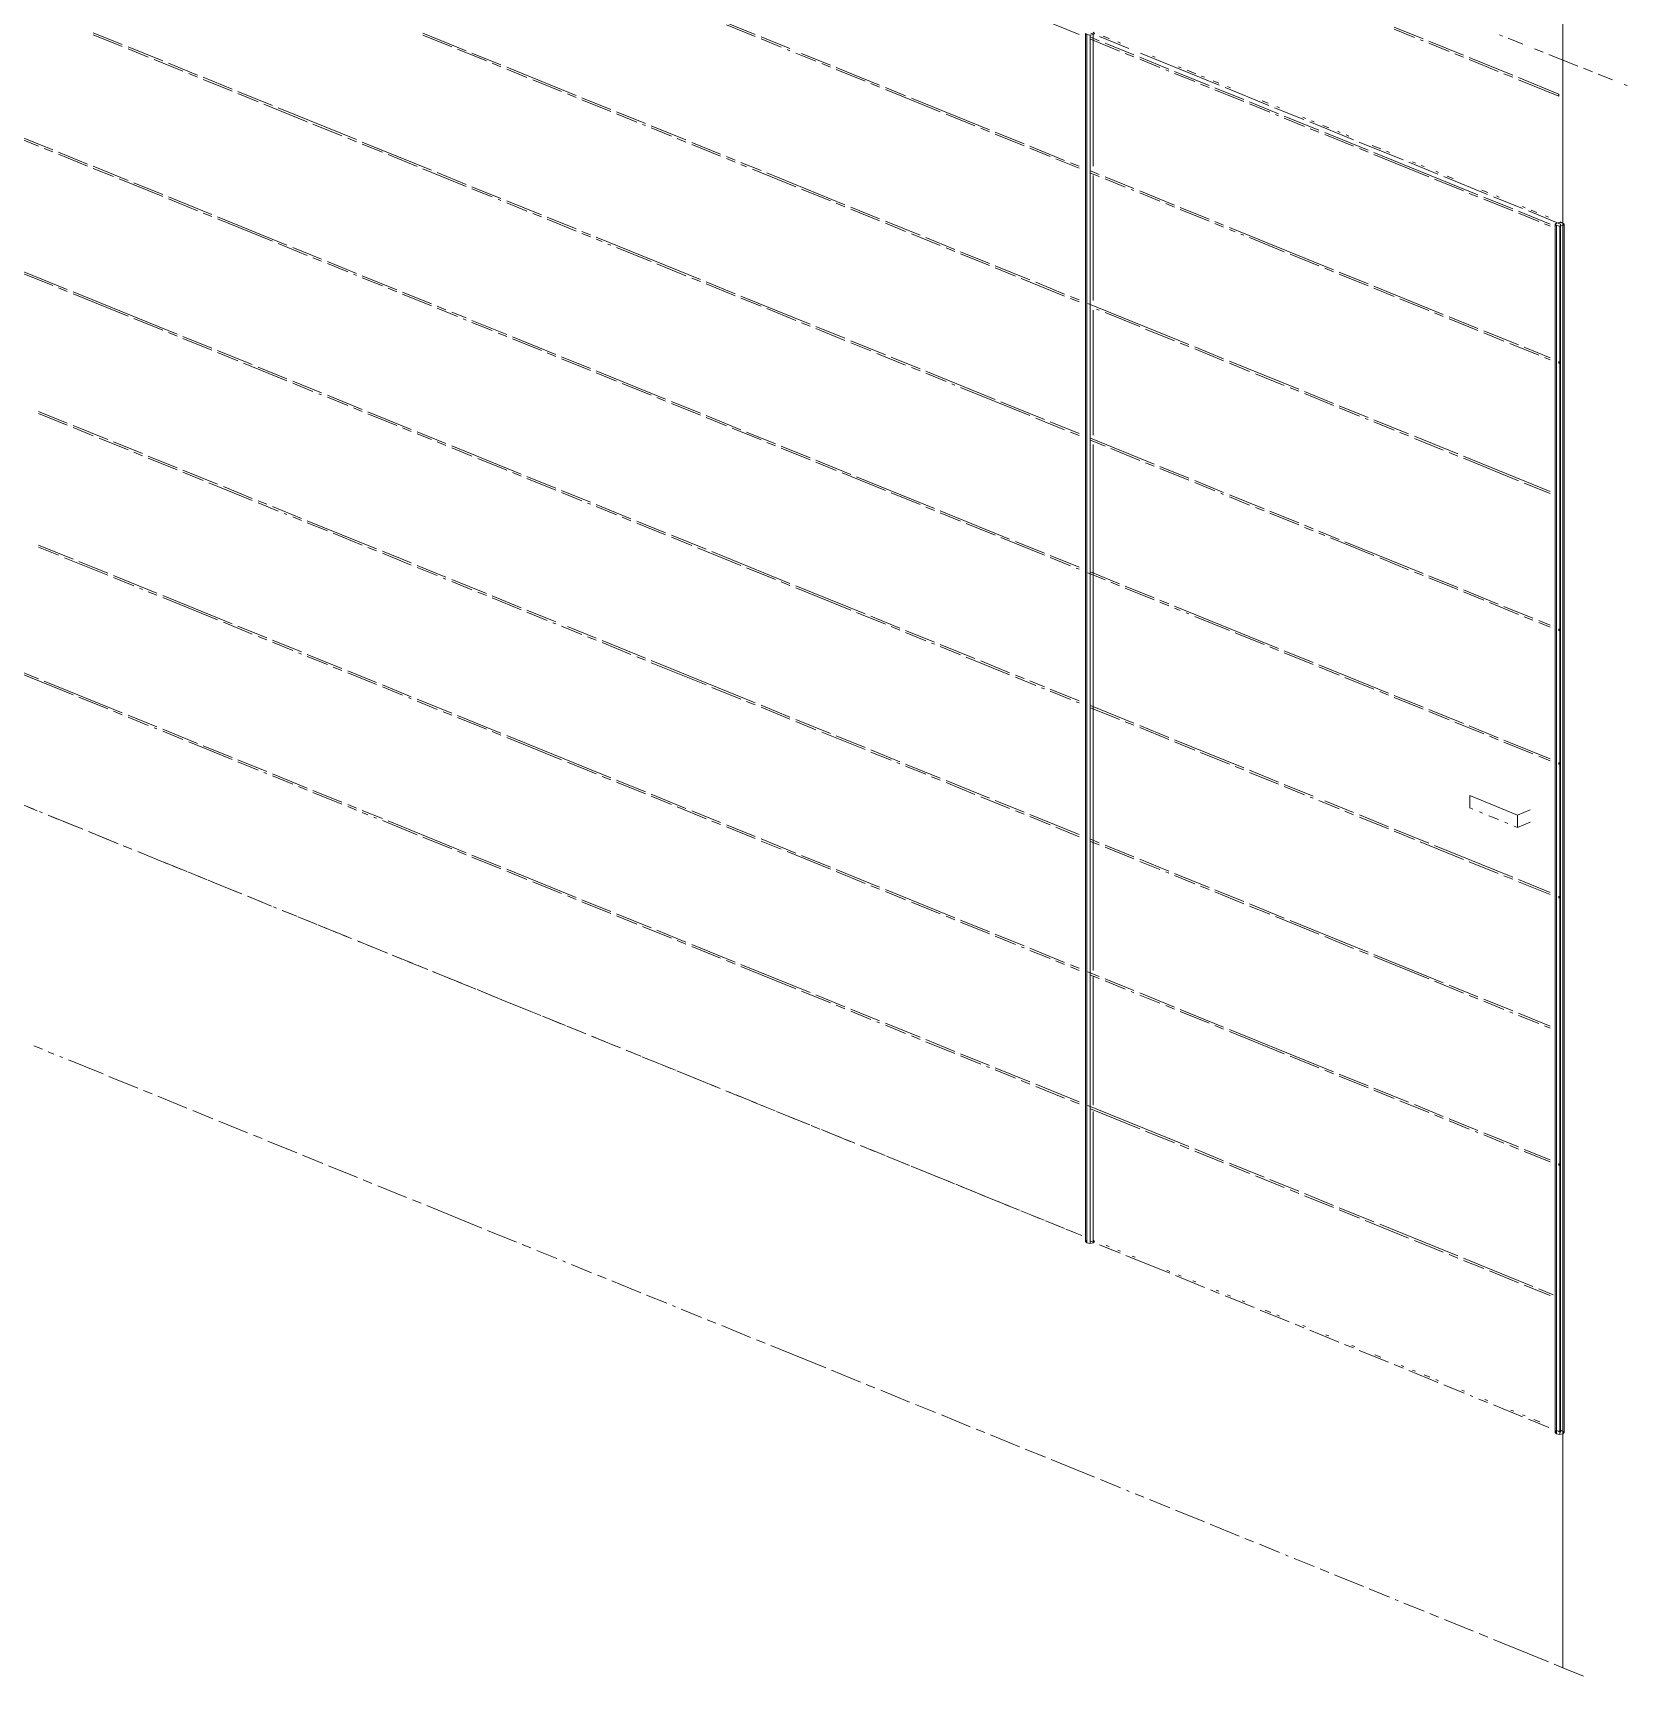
# Paper-space layout '01 Plan and 3D' of a CAD drawing. Header units: millimetres. Extents: x 5 to 415, y 7 to 290.
# Drawn here: x 224.9 to 258.75, y 43.42 to 78.32 of the extents above; entities that cross this region are included whole.
import ezdxf

# ---------------------------------------------------------------- set-up
doc = ezdxf.new("R2010")
doc.units = ezdxf.units.MM
doc.layers.add('GEOMETRY', color=7, linetype='Continuous')

# ---------------------------------------------------------------- blocks, each defined once
blk = doc.blocks.new('SHEET_01')
at = {"layer": 'GEOMETRY', "lineweight": 13}
for p, q in [((257.387, 82.11), (257.387, 74.282)), ((257.387, 43.601), (257.387, 79.85)), ((239.623, 78.534), (240.237, 78.284)), ((247.113, 78.283), (246.069, 78.707)), ((226.18, 78.324), (226.794, 78.075)), ((226.794, 78.031), (226.18, 78.281)), ((233.178, 78.317), (234.099, 77.942)), ((233.792, 78.023), (233.178, 78.273)), ((240.237, 78.24), (239.623, 78.49)), ((240.36, 78.234), (240.974, 77.985)), ((240.79, 78.016), (240.36, 78.191)), ((247.252, 52.652), (247.252, 78.31)), ((247.28, 78.283), (247.252, 78.31)), ((247.347, 78.271), (247.28, 78.283)), ((247.28, 78.283), (247.28, 52.625)), ((247.415, 78.283), (247.347, 78.271)), ((247.347, 52.613), (247.347, 78.271)), ((247.358, 78.227), (247.542, 78.152)), ((247.972, 77.933), (247.358, 78.183)), ((247.364, 78.317), (247.426, 78.292)), ((247.415, 78.338), (247.443, 78.31)), ((247.443, 78.31), (247.415, 78.283)), ((247.415, 75.491), (247.415, 78.283)), ((247.55, 78.242), (248.169, 77.99)), ((247.75, 78.202), (247.627, 78.252)), ((253.804, 78.444), (254.418, 78.194)), ((254.233, 78.225), (253.804, 78.4)), ((254.418, 78.15), (254.356, 78.175)), ((256.105, 78.253), (256.043, 78.277)), ((256.536, 78.081), (256.228, 78.204)), ((226.917, 78.025), (227.653, 77.725)), ((227.346, 77.806), (226.917, 77.981)), ((234.528, 77.724), (233.915, 77.973)), ((234.221, 77.892), (234.835, 77.643)), ((240.974, 77.941), (240.913, 77.966)), ((241.526, 77.716), (241.097, 77.891)), ((241.22, 77.885), (241.833, 77.635)), ((247.665, 78.102), (248.279, 77.852)), ((247.995, 78.102), (247.934, 78.127)), ((248.279, 77.808), (248.095, 77.883)), ((248.417, 77.889), (250.09, 77.209)), ((248.732, 77.802), (248.67, 77.827)), ((254.54, 78.144), (255.277, 77.845)), ((254.97, 77.926), (254.54, 78.1)), ((255.277, 77.801), (255.093, 77.876)), ((256.967, 77.91), (256.782, 77.983)), ((257.705, 77.616), (257.09, 77.861)), ((228.083, 77.507), (227.469, 77.756)), ((227.776, 77.675), (228.39, 77.425)), ((234.835, 77.599), (234.651, 77.674)), ((234.958, 77.593), (236.431, 76.993)), ((235.388, 77.374), (234.958, 77.549)), ((241.833, 77.591), (241.649, 77.666)), ((241.956, 77.585), (242.877, 77.211)), ((242.57, 77.292), (241.956, 77.541)), ((248.402, 77.802), (249.016, 77.552)), ((248.831, 77.584), (248.402, 77.758)), ((249.016, 77.509), (248.954, 77.534)), ((249.138, 77.503), (249.875, 77.203)), ((249.284, 77.577), (249.223, 77.602)), ((249.591, 77.453), (249.407, 77.528)), ((255.4, 77.795), (256.321, 77.42)), ((256.014, 77.501), (255.4, 77.751)), ((258.013, 77.493), (257.828, 77.567)), ((228.39, 77.382), (228.206, 77.457)), ((228.513, 77.376), (229.126, 77.126)), ((229.126, 77.082), (228.513, 77.332)), ((236.124, 77.075), (235.511, 77.324)), ((242.877, 77.167), (242.693, 77.242)), ((243, 77.161), (243.429, 76.986)), ((249.568, 77.284), (249.138, 77.459)), ((249.875, 77.159), (249.691, 77.234)), ((249.775, 77.378), (249.714, 77.403)), ((250.082, 77.253), (249.959, 77.303)), ((249.998, 77.153), (250.612, 76.903)), ((250.213, 77.158), (251.143, 76.78)), ((250.328, 77.153), (250.266, 77.178)), ((256.321, 77.376), (256.136, 77.451)), ((256.443, 77.37), (257.303, 77.021)), ((257.303, 76.977), (256.443, 77.326)), ((258.444, 77.322), (258.136, 77.444)), ((258.751, 77.199), (258.69, 77.224)), ((229.249, 77.076), (229.986, 76.776)), ((229.679, 76.857), (229.249, 77.032)), ((230.722, 76.433), (229.802, 76.808)), ((236.431, 76.95), (236.247, 77.025)), ((236.554, 76.943), (237.168, 76.694)), ((237.168, 76.65), (236.554, 76.9)), ((244.166, 76.643), (243, 77.117)), ((243.552, 76.936), (245.21, 76.262)), ((250.612, 76.86), (249.998, 77.109)), ((250.734, 76.853), (251.348, 76.604)), ((251.164, 76.635), (250.734, 76.81)), ((251.126, 76.828), (251.003, 76.878)), ((257.303, 77.021), (257.303, 76.977)), ((230.109, 76.726), (231.766, 76.052)), ((237.291, 76.644), (237.905, 76.394)), ((237.72, 76.425), (237.291, 76.6)), ((244.903, 76.343), (244.289, 76.593)), ((251.266, 76.73), (251.886, 76.478)), ((251.348, 76.56), (251.287, 76.585)), ((251.371, 76.729), (251.31, 76.754)), ((251.471, 76.554), (252.208, 76.254)), ((251.901, 76.335), (251.471, 76.51)), ((251.924, 76.504), (251.862, 76.529)), ((252.01, 76.428), (252.939, 76.05)), ((252.108, 76.429), (252.047, 76.454)), ((224.584, 76.135), (225.32, 75.835)), ((225.014, 75.916), (224.584, 76.091)), ((231.459, 76.133), (230.845, 76.383)), ((231.766, 76.009), (231.582, 76.083)), ((237.905, 76.35), (237.843, 76.375)), ((238.027, 76.344), (238.764, 76.045)), ((238.457, 76.126), (238.027, 76.301)), ((245.21, 76.218), (245.025, 76.293)), ((245.332, 76.212), (245.946, 75.962)), ((245.946, 75.918), (245.332, 76.168)), ((252.208, 76.21), (252.024, 76.285)), ((252.415, 76.304), (252.292, 76.354)), ((252.33, 76.204), (253.251, 75.83)), ((252.944, 75.911), (252.33, 76.161)), ((252.66, 76.204), (252.599, 76.229)), ((252.845, 76.129), (252.783, 76.154)), ((225.32, 75.791), (225.136, 75.866)), ((225.443, 75.785), (226.057, 75.535)), ((226.057, 75.492), (225.443, 75.741)), ((231.889, 76.002), (233.362, 75.403)), ((232.318, 75.784), (231.889, 75.959)), ((233.055, 75.484), (232.441, 75.734)), ((238.764, 76.001), (238.58, 76.076)), ((238.887, 75.995), (239.501, 75.745)), ((239.501, 75.701), (238.887, 75.951)), ((246.069, 75.912), (246.806, 75.613)), ((246.499, 75.694), (246.069, 75.869)), ((253.063, 75.999), (253.992, 75.621)), ((253.251, 75.786), (253.067, 75.861)), ((253.52, 75.855), (253.336, 75.93)), ((253.374, 75.78), (255.584, 74.881)), ((254.54, 75.262), (253.374, 75.736)), ((253.704, 75.78), (253.643, 75.805)), ((226.18, 75.486), (226.917, 75.186)), ((226.61, 75.267), (226.18, 75.442)), ((234.099, 75.06), (233.178, 75.434)), ((239.623, 75.695), (239.808, 75.62)), ((239.808, 75.576), (239.623, 75.651)), ((239.93, 75.57), (240.36, 75.395)), ((240.053, 75.477), (239.93, 75.527)), ((241.097, 75.052), (240.176, 75.427)), ((247.113, 75.444), (246.622, 75.644)), ((246.928, 75.563), (247.113, 75.488)), ((247.358, 75.388), (247.542, 75.313)), ((254.116, 75.571), (254.735, 75.319)), ((254.257, 75.555), (254.195, 75.58)), ((254.441, 75.48), (254.379, 75.505)), ((254.748, 75.355), (254.686, 75.38)), ((227.653, 74.843), (226.732, 75.217)), ((227.039, 75.136), (227.653, 74.886)), ((233.485, 75.353), (234.099, 75.103)), ((234.221, 75.053), (234.835, 74.804)), ((240.483, 75.346), (242.14, 74.671)), ((247.542, 75.269), (247.358, 75.344)), ((247.415, 72.633), (247.415, 75.292)), ((247.665, 75.263), (248.279, 75.013)), ((248.095, 75.045), (247.665, 75.219)), ((255.277, 74.962), (254.663, 75.212)), ((254.859, 75.269), (255.788, 74.891)), ((255.055, 75.23), (254.932, 75.28)), ((227.776, 74.836), (228.697, 74.462)), ((228.39, 74.543), (227.776, 74.793)), ((234.651, 74.835), (234.221, 75.01)), ((234.835, 74.76), (234.774, 74.785)), ((234.958, 74.754), (235.695, 74.454)), ((235.388, 74.535), (234.958, 74.71)), ((241.833, 74.753), (241.22, 75.002)), ((242.14, 74.628), (241.956, 74.703)), ((248.279, 74.97), (248.218, 74.995)), ((248.402, 74.963), (249.138, 74.664)), ((248.831, 74.745), (248.402, 74.92)), ((249.138, 74.62), (248.954, 74.695)), ((255.584, 74.837), (255.4, 74.912)), ((255.791, 74.931), (255.668, 74.981)), ((255.707, 74.831), (256.321, 74.581)), ((256.321, 74.538), (255.707, 74.787)), ((255.912, 74.84), (256.531, 74.589)), ((256.037, 74.831), (255.975, 74.856)), ((228.697, 74.418), (228.513, 74.493)), ((228.819, 74.412), (230.293, 73.813)), ((229.986, 73.894), (228.819, 74.368)), ((235.695, 74.411), (235.511, 74.485)), ((235.818, 74.404), (236.431, 74.155)), ((236.431, 74.111), (235.818, 74.361)), ((242.263, 74.621), (242.877, 74.372)), ((242.877, 74.328), (242.263, 74.578)), ((249.261, 74.614), (249.875, 74.364)), ((249.875, 74.32), (249.261, 74.57)), ((256.443, 74.531), (257.119, 74.257)), ((256.873, 74.313), (256.443, 74.488)), ((256.589, 74.606), (256.528, 74.631)), ((256.655, 74.538), (257.337, 74.261)), ((256.835, 74.506), (256.712, 74.556)), ((257.08, 74.407), (257.019, 74.431)), ((236.554, 74.105), (236.738, 74.03)), ((236.738, 73.986), (236.554, 74.061)), ((243, 74.322), (243.736, 74.022)), ((243.429, 74.103), (243, 74.278)), ((244.166, 73.804), (243.552, 74.053)), ((249.998, 74.314), (250.182, 74.239)), ((250.182, 74.196), (249.998, 74.271)), ((250.305, 74.189), (252.515, 73.291)), ((250.427, 74.096), (250.305, 74.146)), ((250.612, 74.021), (250.55, 74.046)), ((257.119, 74.213), (256.996, 74.263)), ((257.224, 74.254), (257.252, 74.282)), ((257.224, 48.596), (257.224, 74.254)), ((257.252, 74.227), (257.224, 74.254)), ((257.252, 74.282), (257.32, 74.293)), ((257.32, 74.215), (257.252, 74.227)), ((257.252, 74.227), (257.252, 48.569)), ((257.32, 74.293), (257.387, 74.282)), ((257.387, 74.227), (257.32, 74.215)), ((257.32, 48.557), (257.32, 74.215)), ((257.387, 74.282), (257.326, 74.307)), ((257.337, 74.261), (257.337, 48.603)), ((257.387, 48.624), (257.387, 74.282)), ((257.387, 74.282), (257.415, 74.254)), ((257.415, 74.254), (257.387, 74.227)), ((257.387, 48.569), (257.387, 74.227)), ((257.415, 48.596), (257.415, 74.254)), ((230.722, 73.594), (230.109, 73.844)), ((230.416, 73.763), (231.029, 73.513)), ((236.861, 73.98), (239.071, 73.081)), ((236.984, 73.886), (236.861, 73.936)), ((237.168, 73.811), (237.107, 73.836)), ((238.027, 73.462), (237.291, 73.761)), ((243.859, 73.972), (244.473, 73.723)), ((244.473, 73.679), (244.289, 73.754)), ((244.596, 73.673), (245.21, 73.423)), ((251.471, 73.671), (250.734, 73.971)), ((231.029, 73.469), (230.845, 73.544)), ((231.152, 73.463), (231.766, 73.213)), ((231.582, 73.245), (231.152, 73.419)), ((238.764, 73.162), (238.15, 73.412)), ((245.21, 73.379), (244.596, 73.629)), ((245.332, 73.373), (246.069, 73.073)), ((245.762, 73.155), (245.332, 73.329)), ((252.208, 73.372), (251.594, 73.621)), ((252.515, 73.247), (252.33, 73.322)), ((224.707, 73.246), (225.627, 72.871)), ((225.32, 72.953), (224.707, 73.202)), ((231.766, 73.17), (231.705, 73.195)), ((231.889, 73.163), (232.625, 72.864)), ((232.318, 72.945), (231.889, 73.12)), ((239.071, 73.037), (238.887, 73.112)), ((239.194, 73.031), (239.808, 72.781)), ((239.808, 72.738), (239.194, 72.987)), ((246.806, 72.73), (245.885, 73.105)), ((246.192, 73.023), (246.806, 72.774)), ((252.637, 73.241), (253.251, 72.991)), ((253.251, 72.947), (252.637, 73.197)), ((253.374, 72.941), (254.847, 72.342)), ((225.627, 72.828), (225.443, 72.903)), ((225.75, 72.822), (227.96, 71.923)), ((226.917, 72.303), (225.75, 72.778)), ((232.625, 72.82), (232.441, 72.895)), ((232.748, 72.814), (233.362, 72.564)), ((233.362, 72.521), (232.748, 72.77)), ((239.93, 72.731), (241.404, 72.132)), ((240.36, 72.513), (239.93, 72.688)), ((246.928, 72.724), (247.113, 72.649)), ((247.113, 72.605), (246.928, 72.68)), ((253.804, 72.723), (253.374, 72.897)), ((254.54, 72.423), (253.926, 72.673)), ((227.653, 72.004), (227.039, 72.254)), ((233.485, 72.514), (233.669, 72.439)), ((233.915, 72.296), (233.485, 72.471)), ((233.792, 72.389), (234.099, 72.265)), ((234.099, 72.221), (234.037, 72.246)), ((241.097, 72.213), (240.483, 72.463)), ((247.297, 72.574), (249.445, 71.7)), ((247.415, 69.774), (247.415, 72.433)), ((247.542, 72.431), (247.481, 72.455)), ((248.402, 72.081), (247.665, 72.381)), ((254.847, 72.298), (254.663, 72.373)), ((254.97, 72.292), (255.584, 72.042)), ((255.584, 71.998), (254.97, 72.248)), ((227.96, 71.879), (227.776, 71.954)), ((234.221, 72.215), (234.958, 71.915)), ((234.651, 71.996), (234.221, 72.171)), ((234.958, 71.871), (234.774, 71.946)), ((241.404, 72.089), (241.22, 72.163)), ((241.526, 72.082), (242.14, 71.833)), ((242.14, 71.789), (241.526, 72.039)), ((249.138, 71.781), (248.524, 72.031)), ((255.707, 71.992), (256.443, 71.693)), ((256.136, 71.774), (255.707, 71.949)), ((228.083, 71.873), (228.697, 71.623)), ((228.697, 71.579), (228.083, 71.829)), ((228.819, 71.573), (229.556, 71.274)), ((235.081, 71.865), (236.002, 71.491)), ((235.695, 71.572), (235.081, 71.821)), ((242.263, 71.783), (243, 71.483)), ((242.693, 71.564), (242.263, 71.739)), ((249.445, 71.656), (249.261, 71.731)), ((249.568, 71.65), (250.182, 71.401)), ((250.182, 71.357), (249.568, 71.607)), ((256.873, 71.474), (256.259, 71.724)), ((256.566, 71.643), (257.119, 71.418)), ((229.249, 71.355), (228.819, 71.529)), ((230.293, 70.93), (229.372, 71.305)), ((229.679, 71.224), (230.293, 70.974)), ((236.002, 71.447), (235.818, 71.522)), ((236.124, 71.441), (236.738, 71.191)), ((236.738, 71.147), (236.124, 71.397)), ((243.429, 71.265), (242.816, 71.514)), ((243.122, 71.433), (243.736, 71.183)), ((243.736, 71.14), (243.552, 71.215)), ((250.305, 71.351), (251.778, 70.751)), ((250.734, 71.132), (250.305, 71.307)), ((257.119, 71.374), (256.996, 71.424)), ((257.303, 71.343), (257.303, 71.299)), ((230.416, 70.924), (231.029, 70.674)), ((230.845, 70.706), (230.416, 70.88)), ((236.861, 71.141), (238.334, 70.542)), ((237.291, 70.923), (236.861, 71.097)), ((238.027, 70.623), (237.414, 70.873)), ((243.859, 71.133), (245.332, 70.534)), ((244.289, 70.915), (243.859, 71.09)), ((244.473, 70.84), (244.412, 70.865)), ((251.471, 70.833), (250.857, 71.082)), ((231.029, 70.631), (230.968, 70.656)), ((231.152, 70.624), (231.889, 70.325)), ((231.582, 70.406), (231.152, 70.581)), ((238.334, 70.498), (238.15, 70.573)), ((246.069, 70.191), (244.596, 70.79)), ((251.778, 70.708), (251.594, 70.783)), ((251.901, 70.701), (252.515, 70.452)), ((252.515, 70.408), (251.901, 70.658)), ((225.014, 70.282), (225.627, 70.033)), ((225.627, 69.989), (225.014, 70.239)), ((231.889, 70.281), (231.705, 70.356)), ((232.012, 70.275), (232.932, 69.9)), ((232.625, 69.981), (232.012, 70.231)), ((238.457, 70.492), (239.071, 70.242)), ((239.071, 70.199), (238.457, 70.448)), ((239.194, 70.192), (239.93, 69.893)), ((239.623, 69.974), (239.194, 70.149)), ((245.455, 70.484), (246.376, 70.11)), ((252.637, 70.402), (253.251, 70.152)), ((253.067, 70.183), (252.637, 70.358)), ((225.75, 69.983), (226.487, 69.683)), ((226.18, 69.764), (225.75, 69.939)), ((232.932, 69.857), (232.748, 69.931)), ((233.055, 69.85), (233.669, 69.601)), ((233.362, 69.682), (233.055, 69.807)), ((240.36, 69.674), (239.746, 69.924)), ((240.053, 69.843), (240.667, 69.593)), ((246.806, 69.891), (246.192, 70.141)), ((246.499, 70.06), (247.113, 69.81)), ((247.113, 69.767), (246.928, 69.841)), ((253.251, 70.108), (253.19, 70.133)), ((253.374, 70.102), (254.111, 69.803)), ((253.804, 69.884), (253.374, 70.059)), ((254.111, 69.759), (253.926, 69.834)), ((226.917, 69.465), (226.303, 69.714)), ((226.61, 69.633), (227.223, 69.384)), ((233.669, 69.557), (233.485, 69.632)), ((233.792, 69.551), (235.265, 68.951)), ((234.221, 69.332), (233.792, 69.507)), ((240.667, 69.549), (240.483, 69.624)), ((240.79, 69.543), (241.404, 69.293)), ((241.404, 69.25), (240.79, 69.499)), ((247.358, 69.71), (248.709, 69.161)), ((247.665, 69.542), (247.358, 69.667)), ((247.415, 58.408), (247.415, 69.575)), ((248.402, 69.242), (247.788, 69.492)), ((254.233, 69.753), (255.154, 69.378)), ((254.847, 69.459), (254.233, 69.709)), ((227.223, 69.34), (227.039, 69.415)), ((227.346, 69.334), (227.96, 69.084)), ((227.96, 69.04), (227.346, 69.29)), ((234.958, 69.033), (234.344, 69.282)), ((241.526, 69.244), (242.263, 68.944)), ((241.956, 69.025), (241.526, 69.2)), ((248.709, 69.117), (248.524, 69.192)), ((248.831, 69.111), (249.445, 68.861)), ((255.154, 69.334), (254.97, 69.409)), ((255.277, 69.328), (257.119, 68.579)), ((256.443, 68.81), (255.277, 69.285)), ((228.083, 69.034), (228.819, 68.734)), ((228.513, 68.816), (228.083, 68.99)), ((229.556, 68.391), (228.635, 68.766)), ((235.265, 68.908), (235.081, 68.983)), ((235.388, 68.902), (236.002, 68.652)), ((236.002, 68.608), (235.388, 68.858)), ((243, 68.601), (242.079, 68.975)), ((242.386, 68.894), (244.043, 68.22)), ((249.445, 68.818), (248.831, 69.067)), ((249.568, 68.811), (250.182, 68.562)), ((249.998, 68.593), (249.568, 68.768)), ((257.119, 68.535), (256.566, 68.76)), ((228.942, 68.684), (229.556, 68.435)), ((236.124, 68.602), (236.738, 68.352)), ((236.554, 68.383), (236.124, 68.558)), ((243.736, 68.301), (243.122, 68.551)), ((250.182, 68.518), (250.121, 68.543)), ((250.305, 68.512), (251.041, 68.212)), ((250.734, 68.293), (250.305, 68.468)), ((229.679, 68.385), (229.863, 68.31)), ((230.109, 68.166), (229.679, 68.341)), ((229.986, 68.26), (230.6, 68.01)), ((230.293, 68.091), (230.231, 68.116)), ((236.738, 68.309), (236.677, 68.334)), ((236.861, 68.302), (237.598, 68.003)), ((237.291, 68.084), (236.861, 68.259)), ((244.043, 68.176), (243.859, 68.251)), ((244.166, 68.17), (245.639, 67.571)), ((244.596, 67.951), (244.166, 68.126)), ((251.041, 68.169), (250.857, 68.243)), ((251.164, 68.162), (251.778, 67.913)), ((251.778, 67.869), (251.164, 68.119)), ((230.6, 67.967), (230.416, 68.042)), ((230.722, 67.96), (232.196, 67.361)), ((231.152, 67.742), (230.722, 67.917)), ((237.598, 67.959), (237.414, 68.034)), ((237.72, 67.953), (238.334, 67.703)), ((238.334, 67.659), (237.72, 67.909)), ((245.332, 67.652), (244.719, 67.901)), ((251.901, 67.863), (252.085, 67.788)), ((252.085, 67.744), (251.901, 67.819)), ((252.208, 67.738), (252.637, 67.563)), ((225.014, 67.444), (225.75, 67.144)), ((225.443, 67.225), (225.014, 67.4)), ((231.889, 67.442), (231.275, 67.692)), ((232.196, 67.317), (232.012, 67.392)), ((238.457, 67.653), (239.194, 67.354)), ((238.887, 67.435), (238.457, 67.609)), ((239.93, 67.01), (239.01, 67.385)), ((246.376, 67.227), (245.455, 67.602)), ((245.762, 67.521), (246.376, 67.271)), ((252.33, 67.644), (252.208, 67.694)), ((253.374, 67.22), (252.453, 67.594)), ((252.76, 67.513), (254.418, 66.839)), ((226.487, 66.801), (225.566, 67.175)), ((225.873, 67.094), (226.487, 66.844)), ((232.318, 67.311), (232.932, 67.062)), ((232.932, 67.018), (232.318, 67.268)), ((233.055, 67.012), (233.669, 66.762)), ((239.317, 67.304), (240.974, 66.629)), ((246.499, 67.221), (247.113, 66.971)), ((246.928, 67.003), (246.499, 67.177)), ((254.111, 66.92), (253.497, 67.17)), ((226.61, 66.794), (227.53, 66.42)), ((227.039, 66.576), (226.61, 66.751)), ((233.485, 66.793), (233.055, 66.968)), ((233.669, 66.718), (233.608, 66.743)), ((233.792, 66.712), (234.528, 66.412)), ((234.221, 66.493), (233.792, 66.668)), ((240.667, 66.711), (240.053, 66.96)), ((240.974, 66.586), (240.79, 66.661)), ((247.113, 66.928), (247.051, 66.953)), ((247.665, 66.703), (247.297, 66.853)), ((247.358, 66.872), (247.972, 66.622)), ((254.418, 66.795), (254.233, 66.87)), ((254.54, 66.789), (255.154, 66.539)), ((255.154, 66.496), (254.54, 66.745)), ((227.223, 66.501), (227.162, 66.526)), ((227.53, 66.376), (227.346, 66.451)), ((227.653, 66.37), (229.126, 65.771)), ((228.819, 65.852), (227.653, 66.326)), ((234.528, 66.369), (234.344, 66.444)), ((234.651, 66.362), (235.265, 66.113)), ((235.265, 66.069), (234.651, 66.319)), ((241.097, 66.58), (242.57, 65.98)), ((242.263, 66.061), (241.097, 66.536)), ((247.972, 66.578), (247.788, 66.653)), ((248.095, 66.572), (248.709, 66.322)), ((248.709, 66.279), (248.095, 66.528)), ((255.277, 66.489), (256.014, 66.19)), ((255.707, 66.271), (255.277, 66.446)), ((235.388, 66.063), (236.002, 65.813)), ((235.818, 65.844), (235.388, 66.019)), ((243, 65.762), (242.386, 66.012)), ((248.831, 66.272), (249.016, 66.197)), ((249.016, 66.154), (248.831, 66.229)), ((249.138, 66.147), (251.348, 65.249)), ((249.261, 66.054), (249.138, 66.104)), ((249.445, 65.979), (249.384, 66.004)), ((256.443, 65.971), (255.829, 66.221)), ((256.136, 66.14), (256.75, 65.89)), ((229.556, 65.552), (228.942, 65.802)), ((229.249, 65.721), (229.863, 65.471)), ((236.002, 65.769), (235.94, 65.794)), ((236.554, 65.545), (236.124, 65.719)), ((236.247, 65.713), (236.861, 65.464)), ((242.693, 65.93), (243.307, 65.681)), ((243.307, 65.637), (243.122, 65.712)), ((243.429, 65.631), (244.043, 65.381)), ((250.305, 65.629), (249.568, 65.929)), ((256.75, 65.847), (256.566, 65.921)), ((256.873, 65.84), (257.119, 65.74)), ((257.119, 65.697), (256.873, 65.797)), ((257.303, 65.665), (257.303, 65.622)), ((229.863, 65.427), (229.679, 65.502)), ((229.986, 65.421), (230.6, 65.172)), ((230.416, 65.203), (229.986, 65.378)), ((236.861, 65.42), (236.677, 65.495)), ((236.984, 65.414), (237.905, 65.039)), ((237.598, 65.12), (236.984, 65.37)), ((243.859, 65.412), (243.429, 65.587)), ((244.043, 65.337), (243.982, 65.362)), ((244.166, 65.331), (244.903, 65.031)), ((244.596, 65.113), (244.166, 65.287)), ((251.041, 65.33), (250.427, 65.579)), ((251.348, 65.205), (251.164, 65.28)), ((230.6, 65.128), (230.538, 65.153)), ((230.722, 65.122), (231.459, 64.822)), ((231.152, 64.903), (230.722, 65.078)), ((237.905, 64.995), (237.72, 65.07)), ((238.027, 64.989), (240.237, 64.09)), ((239.194, 64.471), (238.027, 64.945)), ((245.639, 64.688), (244.719, 65.063)), ((245.025, 64.982), (245.639, 64.732)), ((251.471, 65.199), (252.085, 64.949)), ((252.085, 64.905), (251.471, 65.155)), ((224.584, 64.78), (225.014, 64.605)), ((225.75, 64.262), (224.584, 64.736)), ((231.459, 64.778), (231.275, 64.853)), ((231.582, 64.772), (232.196, 64.522)), ((232.196, 64.479), (231.582, 64.728)), ((245.762, 64.682), (245.946, 64.607)), ((246.192, 64.463), (245.762, 64.638)), ((252.208, 64.899), (253.681, 64.3)), ((252.637, 64.681), (252.208, 64.855)), ((253.374, 64.381), (252.76, 64.631)), ((225.136, 64.555), (226.794, 63.881)), ((226.487, 63.962), (225.873, 64.212)), ((232.318, 64.472), (232.932, 64.223)), ((232.748, 64.254), (232.318, 64.429)), ((239.93, 64.171), (239.317, 64.421)), ((246.069, 64.557), (246.376, 64.432)), ((246.376, 64.389), (246.315, 64.414)), ((246.499, 64.382), (247.113, 64.133)), ((246.928, 64.164), (246.499, 64.339)), ((253.681, 64.256), (253.497, 64.331)), ((253.804, 64.25), (254.418, 64)), ((226.794, 63.837), (226.61, 63.912)), ((232.932, 64.179), (232.871, 64.204)), ((233.055, 64.173), (233.792, 63.873)), ((233.485, 63.954), (233.055, 64.129)), ((233.792, 63.83), (233.608, 63.904)), ((240.237, 64.047), (240.053, 64.122)), ((240.36, 64.04), (240.974, 63.791)), ((240.974, 63.747), (240.36, 63.997)), ((247.113, 64.089), (247.051, 64.114)), ((247.358, 64.033), (248.279, 63.658)), ((247.972, 63.739), (247.358, 63.989)), ((254.418, 63.957), (253.804, 64.206)), ((254.54, 63.95), (255.277, 63.651)), ((254.97, 63.732), (254.54, 63.907)), ((226.917, 63.831), (227.53, 63.581)), ((227.346, 63.612), (226.917, 63.787)), ((227.53, 63.537), (227.469, 63.562)), ((227.653, 63.531), (228.39, 63.232)), ((233.915, 63.823), (234.835, 63.449)), ((234.528, 63.53), (233.915, 63.78)), ((241.097, 63.741), (241.833, 63.441)), ((241.526, 63.522), (241.097, 63.697)), ((248.279, 63.615), (248.095, 63.689)), ((248.402, 63.608), (249.016, 63.359)), ((249.016, 63.315), (248.402, 63.565)), ((255.707, 63.432), (255.093, 63.682)), ((255.4, 63.601), (256.014, 63.351)), ((228.083, 63.313), (227.653, 63.488)), ((229.126, 62.888), (228.206, 63.263)), ((228.513, 63.182), (229.126, 62.932)), ((234.835, 63.405), (234.651, 63.48)), ((234.958, 63.399), (237.168, 62.5)), ((236.124, 62.881), (234.958, 63.355)), ((242.57, 63.098), (241.649, 63.472)), ((241.956, 63.391), (242.57, 63.142)), ((249.138, 63.309), (250.612, 62.709)), ((249.568, 63.09), (249.138, 63.265)), ((256.014, 63.307), (255.829, 63.382)), ((256.136, 63.301), (257.119, 62.902)), ((256.75, 63.008), (256.136, 63.257)), ((229.249, 62.882), (229.863, 62.632)), ((229.679, 62.664), (229.249, 62.838)), ((236.861, 62.581), (236.247, 62.831)), ((242.693, 63.092), (243.307, 62.842)), ((243.122, 62.873), (242.693, 63.048)), ((243.307, 62.798), (243.245, 62.823)), ((250.305, 62.791), (249.691, 63.04)), ((257.119, 62.858), (256.873, 62.958)), ((257.303, 62.827), (257.303, 62.783)), ((229.863, 62.589), (229.802, 62.614)), ((229.986, 62.582), (230.722, 62.283)), ((230.416, 62.364), (229.986, 62.539)), ((237.168, 62.456), (236.984, 62.531)), ((243.429, 62.792), (244.166, 62.492)), ((243.859, 62.574), (243.429, 62.748)), ((244.166, 62.449), (243.982, 62.524)), ((250.612, 62.666), (250.427, 62.741)), ((250.734, 62.66), (251.348, 62.41)), ((251.348, 62.366), (250.734, 62.616)), ((230.722, 62.239), (230.538, 62.314)), ((230.845, 62.233), (231.459, 61.983)), ((231.459, 61.94), (230.845, 62.189)), ((237.291, 62.45), (237.905, 62.2)), ((237.905, 62.157), (237.291, 62.406)), ((238.027, 62.15), (238.764, 61.851)), ((244.289, 62.442), (245.21, 62.068)), ((244.903, 62.149), (244.289, 62.399)), ((251.471, 62.36), (252.085, 62.11)), ((251.901, 62.141), (251.471, 62.316)), ((255.41, 62.121), (256.424, 61.709)), ((255.41, 61.859), (255.41, 62.121)), ((224.484, 62.006), (224.914, 61.832)), ((224.991, 61.8), (224.807, 61.875)), ((225.037, 61.782), (225.098, 61.757)), ((231.582, 61.933), (231.766, 61.858)), ((231.766, 61.815), (231.582, 61.89)), ((231.889, 61.808), (232.318, 61.634)), ((238.457, 61.932), (238.027, 62.107)), ((239.194, 61.632), (238.58, 61.882)), ((238.887, 61.801), (239.501, 61.551)), ((245.639, 61.849), (245.025, 62.099)), ((245.332, 62.018), (245.946, 61.768)), ((245.946, 61.725), (245.762, 61.8)), ((252.085, 62.067), (252.024, 62.092)), ((252.637, 61.842), (252.208, 62.017)), ((252.33, 62.01), (252.944, 61.761)), ((252.944, 61.717), (252.76, 61.792)), ((255.477, 61.832), (255.41, 61.859)), ((255.68, 61.749), (255.613, 61.777)), ((256.424, 61.709), (256.694, 61.819)), ((225.221, 61.707), (225.957, 61.407)), ((225.421, 61.625), (225.237, 61.7)), ((225.851, 61.451), (225.544, 61.575)), ((232.012, 61.715), (231.889, 61.765)), ((232.196, 61.64), (232.134, 61.665)), ((233.055, 61.29), (232.318, 61.59)), ((232.441, 61.584), (234.099, 60.91)), ((239.501, 61.507), (239.317, 61.582)), ((239.623, 61.501), (240.237, 61.252)), ((240.237, 61.208), (239.623, 61.458)), ((246.069, 61.718), (247.113, 61.294)), ((246.499, 61.5), (246.069, 61.675)), ((247.113, 61.25), (246.622, 61.45)), ((253.067, 61.711), (253.681, 61.461)), ((253.681, 61.417), (253.067, 61.667)), ((256.018, 61.612), (255.815, 61.694)), ((256.221, 61.529), (256.153, 61.557)), ((256.424, 61.447), (256.356, 61.474)), ((256.424, 61.709), (256.424, 61.447)), ((256.694, 61.557), (256.424, 61.447)), ((226.08, 61.357), (226.51, 61.183)), ((226.158, 61.326), (226.097, 61.351)), ((226.711, 61.101), (226.281, 61.276)), ((226.633, 61.133), (226.694, 61.108)), ((233.792, 60.991), (233.178, 61.24)), ((240.36, 61.202), (241.097, 60.902)), ((240.79, 60.983), (240.36, 61.158)), ((247.358, 61.194), (247.542, 61.119)), ((247.542, 61.075), (247.358, 61.15)), ((253.804, 61.411), (254.54, 61.112)), ((254.233, 61.193), (253.804, 61.367)), ((255.277, 60.768), (254.356, 61.143)), ((226.817, 61.058), (227.001, 60.983)), ((226.895, 61.026), (226.834, 61.051)), ((227.124, 60.933), (227.431, 60.808)), ((227.755, 60.676), (227.141, 60.926)), ((234.099, 60.866), (233.915, 60.941)), ((234.221, 60.86), (234.835, 60.61)), ((234.835, 60.566), (234.221, 60.816)), ((241.833, 60.559), (240.913, 60.933)), ((241.22, 60.852), (241.833, 60.602)), ((247.665, 61.069), (248.279, 60.819)), ((248.279, 60.776), (247.665, 61.025)), ((248.402, 60.77), (249.016, 60.52)), ((248.831, 60.551), (248.402, 60.726)), ((254.663, 61.062), (256.321, 60.387)), ((227.676, 60.708), (228.167, 60.508)), ((228.063, 60.551), (227.878, 60.626)), ((228.493, 60.376), (228.185, 60.501)), ((228.413, 60.409), (228.597, 60.334)), ((234.958, 60.56), (236.431, 59.961)), ((235.388, 60.342), (234.958, 60.516)), ((241.956, 60.552), (242.877, 60.178)), ((242.57, 60.259), (241.956, 60.509)), ((249.016, 60.476), (248.954, 60.501)), ((249.138, 60.47), (249.875, 60.17)), ((249.568, 60.251), (249.138, 60.426)), ((256.014, 60.469), (255.4, 60.718)), ((256.321, 60.344), (256.136, 60.419)), ((228.8, 60.251), (228.616, 60.326)), ((228.72, 60.284), (229.027, 60.159)), ((229.23, 60.076), (228.923, 60.201)), ((229.15, 60.109), (229.334, 60.034)), ((236.124, 60.042), (235.511, 60.292)), ((242.877, 60.134), (242.693, 60.209)), ((243, 60.128), (244.473, 59.529)), ((243.429, 59.91), (243, 60.084)), ((249.875, 60.127), (249.691, 60.202)), ((249.998, 60.12), (250.612, 59.871)), ((250.612, 59.827), (249.998, 60.077)), ((256.443, 60.338), (257.119, 60.063)), ((257.119, 60.019), (256.443, 60.294)), ((229.456, 59.984), (229.763, 59.859)), ((229.967, 59.776), (229.476, 59.976)), ((230.009, 59.759), (230.07, 59.734)), ((230.193, 59.684), (230.5, 59.56)), ((230.397, 59.601), (230.213, 59.676)), ((236.431, 59.917), (236.247, 59.992)), ((236.554, 59.911), (237.168, 59.661)), ((237.168, 59.617), (236.554, 59.867)), ((244.166, 59.61), (243.552, 59.86)), ((250.734, 59.821), (251.471, 59.521)), ((251.164, 59.602), (250.734, 59.777)), ((257.303, 59.988), (257.303, 59.944)), ((230.827, 59.426), (230.52, 59.551)), ((230.746, 59.46), (230.93, 59.385)), ((231.134, 59.302), (230.95, 59.377)), ((231.053, 59.335), (231.359, 59.21)), ((237.291, 59.611), (238.027, 59.312)), ((237.72, 59.393), (237.291, 59.568)), ((238.457, 59.093), (237.843, 59.343)), ((244.473, 59.485), (244.289, 59.56)), ((244.596, 59.479), (245.21, 59.229)), ((245.21, 59.185), (244.596, 59.435)), ((252.208, 59.178), (251.287, 59.552)), ((251.594, 59.471), (253.251, 58.797)), ((231.564, 59.127), (231.257, 59.252)), ((231.482, 59.16), (231.666, 59.085)), ((231.789, 59.035), (232.096, 58.91)), ((231.872, 59.002), (231.81, 59.027)), ((238.15, 59.262), (238.764, 59.012)), ((238.764, 58.968), (238.58, 59.043)), ((245.332, 59.179), (245.946, 58.93)), ((245.762, 58.961), (245.332, 59.136)), ((252.944, 58.878), (252.33, 59.128)), ((232.425, 58.777), (231.995, 58.952)), ((232.342, 58.811), (232.403, 58.786)), ((232.526, 58.736), (232.955, 58.561)), ((232.732, 58.652), (232.547, 58.727)), ((238.887, 58.962), (239.808, 58.588)), ((239.501, 58.669), (238.887, 58.918)), ((245.946, 58.886), (245.885, 58.911)), ((246.069, 58.88), (246.806, 58.58)), ((246.499, 58.661), (246.069, 58.836)), ((253.251, 58.753), (253.067, 58.828)), ((253.374, 58.747), (254.847, 58.148)), ((254.54, 58.229), (253.374, 58.703)), ((233.285, 58.427), (232.855, 58.602)), ((233.078, 58.511), (233.14, 58.486)), ((233.385, 58.386), (233.999, 58.136)), ((233.469, 58.352), (233.408, 58.377)), ((233.776, 58.227), (233.592, 58.302)), ((239.808, 58.544), (239.623, 58.619)), ((239.93, 58.538), (241.404, 57.938)), ((241.097, 58.02), (239.93, 58.494)), ((246.806, 58.536), (246.622, 58.611)), ((246.928, 58.53), (247.113, 58.455)), ((247.113, 58.411), (246.928, 58.486)), ((247.297, 58.38), (247.542, 58.28)), ((247.542, 58.237), (247.358, 58.312)), ((234.206, 58.052), (233.899, 58.177)), ((234.122, 58.086), (234.306, 58.012)), ((234.943, 57.752), (234.329, 58.002)), ((234.429, 57.962), (234.736, 57.837)), ((241.833, 57.72), (241.22, 57.97)), ((247.415, 55.549), (247.415, 58.275)), ((247.665, 58.23), (248.279, 57.981)), ((248.095, 58.012), (247.665, 58.187)), ((248.279, 57.937), (248.218, 57.962)), ((248.402, 57.931), (249.138, 57.631)), ((255.277, 57.929), (254.663, 58.179)), ((254.97, 58.098), (255.584, 57.848)), ((234.858, 57.787), (235.472, 57.537)), ((235.681, 57.452), (235.189, 57.652)), ((241.526, 57.888), (242.14, 57.639)), ((242.14, 57.595), (241.956, 57.67)), ((242.263, 57.589), (242.877, 57.339)), ((248.831, 57.712), (248.402, 57.887)), ((249.138, 57.587), (248.954, 57.662)), ((249.261, 57.581), (250.182, 57.207)), ((255.584, 57.805), (255.4, 57.88)), ((255.707, 57.798), (256.321, 57.549)), ((256.136, 57.58), (255.707, 57.755)), ((235.718, 57.437), (236.209, 57.238)), ((236.111, 57.278), (235.926, 57.352)), ((242.693, 57.37), (242.263, 57.545)), ((242.877, 57.295), (242.816, 57.32)), ((243, 57.289), (243.736, 56.99)), ((243.429, 57.071), (243, 57.246)), ((249.875, 57.288), (249.261, 57.538)), ((250.182, 57.163), (249.998, 57.238)), ((256.321, 57.505), (256.259, 57.53)), ((256.443, 57.499), (257.119, 57.224)), ((256.873, 57.28), (256.443, 57.455)), ((236.541, 57.103), (236.234, 57.228)), ((236.455, 57.138), (236.639, 57.063)), ((236.761, 57.013), (237.068, 56.888)), ((236.848, 56.978), (236.787, 57.003)), ((237.278, 56.803), (236.971, 56.928)), ((243.736, 56.946), (243.552, 57.021)), ((243.859, 56.94), (244.473, 56.69)), ((244.473, 56.646), (243.859, 56.896)), ((250.305, 57.157), (252.515, 56.258)), ((251.471, 56.639), (250.305, 57.113)), ((257.119, 57.18), (256.996, 57.23)), ((225.098, 56.734), (224.914, 56.809)), ((225.344, 56.634), (225.221, 56.684)), ((225.528, 56.56), (225.466, 56.585)), ((237.191, 56.838), (237.375, 56.763)), ((237.498, 56.713), (237.805, 56.588)), ((237.585, 56.678), (237.524, 56.703)), ((238.138, 56.453), (237.831, 56.578)), ((244.596, 56.64), (245.21, 56.39)), ((245.025, 56.422), (244.596, 56.596)), ((252.208, 56.339), (251.594, 56.589)), ((226.387, 56.21), (225.651, 56.51)), ((238.051, 56.489), (238.542, 56.289)), ((238.445, 56.328), (238.261, 56.403)), ((239.183, 56.028), (238.568, 56.278)), ((238.787, 56.189), (238.971, 56.114)), ((245.21, 56.347), (245.148, 56.372)), ((245.332, 56.34), (246.069, 56.041)), ((245.762, 56.122), (245.332, 56.297)), ((252.515, 56.214), (252.33, 56.289)), ((252.637, 56.208), (253.251, 55.958)), ((227.124, 55.91), (226.51, 56.16)), ((227.431, 55.786), (227.247, 55.86)), ((239.094, 56.064), (239.401, 55.939)), ((239.49, 55.903), (239.305, 55.978)), ((239.92, 55.728), (239.613, 55.853)), ((239.647, 55.839), (239.708, 55.814)), ((246.069, 55.997), (245.885, 56.072)), ((246.192, 55.991), (247.113, 55.616)), ((246.806, 55.698), (246.192, 55.947)), ((253.251, 55.915), (252.637, 56.164)), ((253.374, 55.908), (254.111, 55.609)), ((253.804, 55.69), (253.374, 55.865)), ((228.167, 55.486), (227.553, 55.736)), ((239.831, 55.764), (240.26, 55.59)), ((240.657, 55.428), (240.166, 55.628)), ((240.383, 55.54), (240.445, 55.515)), ((247.113, 55.573), (246.928, 55.648)), ((247.297, 55.541), (249.445, 54.668)), ((254.54, 55.39), (253.926, 55.64)), ((254.233, 55.559), (254.847, 55.309)), ((228.72, 55.261), (228.29, 55.436)), ((229.456, 54.962), (228.843, 55.211)), ((240.69, 55.415), (241.304, 55.165)), ((241.087, 55.253), (240.903, 55.328)), ((241.394, 55.129), (241.21, 55.203)), ((248.402, 55.048), (247.358, 55.473)), ((247.415, 52.625), (247.415, 55.416)), ((254.847, 55.265), (254.663, 55.34)), ((254.97, 55.259), (255.584, 55.01)), ((255.4, 55.041), (254.97, 55.216)), ((229.763, 54.837), (229.579, 54.912)), ((241.427, 55.115), (241.611, 55.04)), ((241.824, 54.954), (241.64, 55.029)), ((241.734, 54.99), (242.041, 54.866)), ((242.254, 54.779), (241.947, 54.904)), ((242.163, 54.816), (242.348, 54.741)), ((249.138, 54.749), (248.524, 54.998)), ((255.584, 54.966), (255.523, 54.991)), ((255.707, 54.96), (256.443, 54.66)), ((256.136, 54.741), (255.707, 54.916)), ((230.5, 54.537), (229.886, 54.787)), ((231.053, 54.312), (230.623, 54.487)), ((242.47, 54.691), (242.777, 54.566)), ((242.562, 54.654), (242.5, 54.679)), ((242.992, 54.479), (242.684, 54.604)), ((243.023, 54.466), (243.514, 54.266)), ((249.445, 54.624), (249.261, 54.699)), ((249.568, 54.618), (250.182, 54.368)), ((250.182, 54.324), (249.568, 54.574)), ((256.443, 54.616), (256.259, 54.691)), ((256.566, 54.61), (257.119, 54.385)), ((257.119, 54.342), (256.566, 54.566)), ((231.789, 54.013), (231.175, 54.263)), ((243.422, 54.304), (243.237, 54.379)), ((244.159, 54.004), (243.545, 54.254)), ((243.759, 54.166), (243.944, 54.092)), ((250.305, 54.318), (251.041, 54.018)), ((250.734, 54.1), (250.305, 54.274)), ((257.303, 54.31), (257.303, 54.267)), ((232.096, 53.888), (231.912, 53.963)), ((232.833, 53.588), (232.219, 53.838)), ((244.066, 54.042), (244.373, 53.917)), ((244.466, 53.879), (244.282, 53.954)), ((244.496, 53.867), (244.68, 53.792)), ((244.896, 53.704), (244.589, 53.829)), ((251.471, 53.8), (250.857, 54.05)), ((251.164, 53.968), (251.778, 53.719)), ((251.778, 53.675), (251.594, 53.75)), ((233.14, 53.464), (232.955, 53.538)), ((234.429, 52.939), (233.262, 53.414)), ((244.803, 53.742), (245.11, 53.617)), ((245.633, 53.404), (245.019, 53.654)), ((245.356, 53.517), (245.417, 53.492)), ((245.54, 53.442), (245.847, 53.318)), ((251.901, 53.669), (252.515, 53.419)), ((252.515, 53.375), (251.901, 53.625)), ((246.371, 53.104), (245.879, 53.304)), ((246.092, 53.218), (246.276, 53.143)), ((246.399, 53.093), (246.706, 52.968)), ((252.637, 53.369), (253.374, 53.07)), ((253.067, 53.151), (252.637, 53.326)), ((254.111, 52.726), (253.19, 53.101)), ((235.165, 52.64), (234.552, 52.889)), ((246.801, 52.93), (246.616, 53.005)), ((246.829, 52.918), (247.013, 52.843)), ((247.169, 52.78), (246.923, 52.88)), ((253.497, 53.02), (255.154, 52.346)), ((235.472, 52.515), (235.288, 52.59)), ((236.025, 52.29), (235.595, 52.465)), ((247.28, 52.68), (247.252, 52.652)), ((247.252, 52.652), (247.28, 52.625)), ((247.28, 52.625), (247.347, 52.613)), ((247.347, 52.613), (247.415, 52.625)), ((247.426, 52.634), (247.364, 52.659)), ((247.443, 52.652), (247.415, 52.68)), ((247.415, 52.625), (247.443, 52.652)), ((247.984, 52.407), (247.55, 52.583)), ((247.688, 52.569), (247.75, 52.544)), ((247.934, 52.469), (247.995, 52.444)), ((249.037, 51.979), (248.108, 52.357)), ((254.847, 52.427), (254.233, 52.676)), ((255.154, 52.302), (254.97, 52.377)), ((236.209, 52.215), (236.148, 52.24)), ((236.761, 51.99), (236.332, 52.165)), ((248.241, 52.344), (248.302, 52.319)), ((248.977, 52.044), (249.039, 52.019)), ((255.277, 52.296), (256.75, 51.696)), ((255.707, 52.077), (255.277, 52.252)), ((256.443, 51.778), (255.829, 52.027)), ((237.068, 51.866), (236.884, 51.94)), ((237.805, 51.566), (237.191, 51.816)), ((249.78, 51.677), (249.161, 51.928)), ((249.223, 51.944), (249.284, 51.919)), ((249.53, 51.819), (249.591, 51.795)), ((257.119, 51.503), (256.566, 51.728)), ((238.357, 51.341), (237.928, 51.516)), ((250.09, 51.551), (249.904, 51.626)), ((250.021, 51.62), (250.082, 51.595)), ((250.833, 51.248), (250.213, 51.5)), ((250.266, 51.52), (250.328, 51.495)), ((250.573, 51.395), (250.635, 51.37)), ((256.873, 51.646), (257.18, 51.522)), ((238.542, 51.266), (238.48, 51.291)), ((239.094, 51.042), (238.664, 51.216)), ((239.401, 50.917), (239.217, 50.992)), ((251.576, 50.946), (250.957, 51.198)), ((251.064, 51.195), (251.187, 51.145)), ((251.31, 51.095), (251.371, 51.07)), ((240.138, 50.617), (239.524, 50.867)), ((251.886, 50.82), (251.7, 50.896)), ((251.862, 50.871), (251.924, 50.846)), ((252.629, 50.518), (252.01, 50.77)), ((252.354, 50.671), (252.415, 50.646)), ((240.445, 50.492), (240.26, 50.567)), ((241.734, 49.968), (240.567, 50.442)), ((252.939, 50.392), (252.753, 50.467)), ((252.906, 50.446), (252.967, 50.421)), ((253.682, 50.089), (253.063, 50.341)), ((242.47, 49.668), (241.856, 49.918)), ((253.397, 50.247), (253.52, 50.197)), ((253.992, 49.963), (253.806, 50.039)), ((253.95, 50.022), (254.011, 49.997)), ((254.735, 49.661), (254.116, 49.913)), ((254.195, 49.922), (254.257, 49.897)), ((242.777, 49.544), (242.593, 49.618)), ((254.441, 49.822), (254.563, 49.772)), ((254.686, 49.722), (254.748, 49.697)), ((255.293, 49.434), (254.859, 49.611)), ((243.514, 49.244), (242.9, 49.494)), ((255.239, 49.497), (255.3, 49.472)), ((255.478, 49.359), (255.416, 49.384)), ((255.788, 49.233), (255.602, 49.308)), ((255.73, 49.298), (255.791, 49.273)), ((244.066, 49.019), (243.637, 49.194)), ((244.803, 48.72), (244.189, 48.969)), ((256.531, 48.93), (255.912, 49.182)), ((256.282, 49.073), (256.344, 49.048)), ((256.528, 48.973), (256.589, 48.948)), ((257.089, 48.704), (256.655, 48.88)), ((256.773, 48.873), (256.896, 48.823)), ((245.11, 48.595), (244.926, 48.67)), ((245.847, 48.295), (245.233, 48.545)), ((257.337, 48.603), (257.213, 48.653)), ((257.252, 48.624), (257.224, 48.596)), ((257.224, 48.596), (257.252, 48.569)), ((257.32, 48.635), (257.252, 48.624)), ((257.252, 48.569), (257.32, 48.557)), ((257.387, 48.624), (257.32, 48.635)), ((257.32, 48.557), (257.387, 48.569)), ((257.326, 48.649), (257.387, 48.624)), ((257.387, 48.624), (257.387, 43.601)), ((257.415, 48.596), (257.387, 48.624)), ((257.387, 48.569), (257.415, 48.596)), ((246.399, 48.07), (245.969, 48.245)), ((247.443, 47.646), (246.522, 48.02)), ((247.995, 47.421), (247.565, 47.596)), ((248.179, 47.346), (248.118, 47.371)), ((248.486, 47.222), (248.302, 47.296)), ((249.039, 46.997), (248.609, 47.172)), ((249.775, 46.697), (249.161, 46.947)), ((250.512, 46.398), (249.898, 46.647)), ((250.819, 46.273), (250.635, 46.348)), ((251.371, 46.048), (250.942, 46.223)), ((251.556, 45.973), (251.494, 45.998)), ((252.108, 45.748), (251.678, 45.923)), ((252.415, 45.624), (252.231, 45.698)), ((253.152, 45.324), (252.538, 45.574)), ((253.704, 45.099), (253.274, 45.274)), ((253.888, 45.024), (253.827, 45.049)), ((254.441, 44.8), (254.011, 44.974)), ((254.748, 44.675), (254.563, 44.75)), ((255.484, 44.375), (254.87, 44.625)), ((255.791, 44.25), (255.607, 44.325)), ((257.08, 43.726), (255.914, 44.2)), ((257.387, 43.601), (257.203, 43.676)), ((257.826, 43.423), (257.387, 43.601))]:
    blk.add_line(p, q, dxfattribs=at)

psp = doc.layouts.new('01 Plan and 3D')

# ---------------------------------------------------------------- block references
psp.add_blockref('SHEET_01', (0, 0))

doc.saveas('drawing.dxf')
